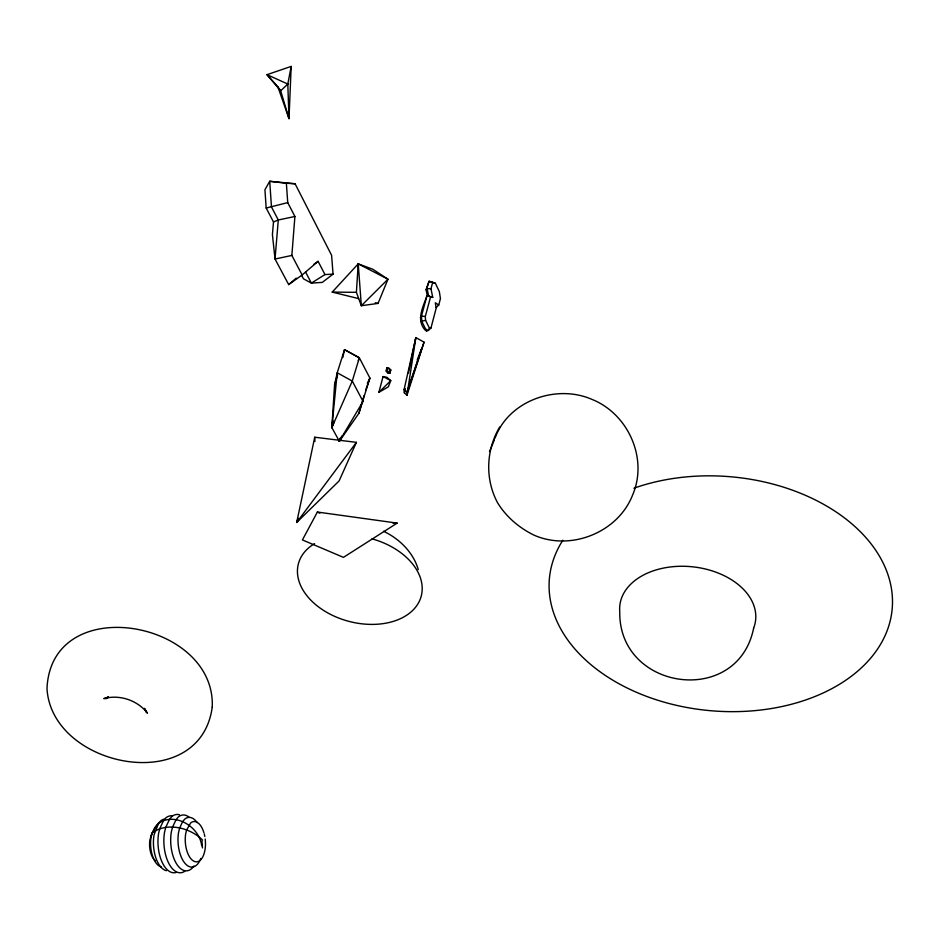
<?xml version="1.0" encoding="UTF-8"?>
<svg xmlns="http://www.w3.org/2000/svg" width="939" height="939" viewBox="0 0 939 939"><rect width="100%" height="100%" fill="white"/><g stroke="black" fill="none" stroke-linecap="round" stroke-linejoin="round"><path stroke-width="1.41" d="M404.063 389.626L404.369 392.702L406.951 395.296L415.848 337.582L424.052 342.16L407.033 392.15L404.063 389.626L415.848 337.582L408.488 372.912M499.701 426.987C486.073 449.981 484.9 478.82 497.424 502.494C506.004 516.743 519.255 528 534.174 535.218C570.924 551.334 618.155 532.425 632.675 494.853C648.309 458.408 628.062 413.571 591.593 399.239C556.041 383.875 508.445 400.883 495.041 438.137M291.172 66.411L289.012 118.654L277.885 86.858L267.005 74.674L291.172 66.411L287.803 84.04L289.012 118.654L280.679 90.813L277.885 86.858M342.758 357.595L344.519 349.637L359.344 357.818L352.278 381.058L331.843 427.574L334.577 384.779L337.218 372.795L344.519 349.637L359.344 357.818L369.884 378.065L358.862 413.383L339.343 441.271L331.843 427.574L337.218 372.795L352.278 381.058L363.041 401.411L339.343 441.271L339.812 438.49M356.397 292.334L358.217 263.859L372.771 269.223L387.971 279.212L378.053 303.403L361.339 305.727L356.397 292.334L332.23 292.099L358.217 263.859L387.971 279.212L361.339 305.727L358.217 263.859M291.853 255.443L294.905 216.475L287.733 202.613L286.36 183.258L269.716 181.286L264.939 189.76L266.171 208.035L273.495 221.933L272.416 234.586L275.021 259.023L288.672 284.587L302.147 274.986L318.098 261.324L324.953 274.575L333.052 274.129L331.596 255.291L295.081 183.762L269.716 181.286L271.477 206.991L278.296 219.996L275.021 259.023L291.853 255.443L302.147 274.986M333.955 422.21L331.843 427.574L332.934 420.402M404.369 392.702L405.249 388.464M314.741 437.21L296.712 522.436L339.108 480.921L356.409 442.363L314.741 437.21L314.905 441.494M341.89 436.001L339.343 441.271L339.977 438.443M158.515 824.231A21.738 11.174 86.4 0 0 156.696 825.334L152.13 833.057L149.958 839.677A16.092 8.298 86.4 0 0 155.463 860.781M436.201 307.569L438.748 305.011L440.426 298.614L439.358 291.63L435.391 283.273L429.111 281.266L426.118 289.846L427.386 296.043M432.691 282.357L430.978 288.731L432.738 297.393L426.999 295.621C423.407 306.243 416.059 319.225 424.616 329.495L426.494 330.951L428.419 330.458L430.942 328.087L436.142 308.285L435.309 302.781L438.748 305.011M378.84 392.385L383.077 376.562L386.95 377.325L390.765 380.635L388.347 386.798L378.84 392.385L390.765 380.635L383.077 376.562M432.738 297.393L426.999 295.621L421.447 316.126L421.834 321.384L426.494 330.951L429.546 328.45L425.602 320.34L425.308 316.478L430.614 296.736M331.843 427.574L332.969 423.407M358.862 413.383L364.109 395.507M298.015 518.281L296.712 522.436L356.409 442.363M406.951 395.296L424.052 342.16M334.577 384.779L337.582 375.224M407.033 392.15L421.494 349.038L417.209 359.954M339.343 441.271L340.282 438.525M365.729 390.002L369.884 378.065L367.337 383.323M358.287 360.506L359.344 357.818M489.501 451.589L494.337 439.98M150.815 836.332L154.735 827.588L160.722 820.839A25.975 13.287 86.4 0 1 164.008 819.172M317.382 512.037L302.417 539.925L343.439 557.367L397.162 523.117L317.382 512.037L319.87 513.21M420.379 317.582L421.447 316.126L425.308 316.478M426.118 289.846L429.111 281.266L435.391 283.273M288.672 284.587L296.243 278.12M107.973 696.961L105.767 698.733L108.314 697.372M333.052 274.129L322.288 282.393L311.384 283.108L303.45 278.801L301.536 275.174M313.696 264.469L318.098 261.324M324.953 274.575L311.384 283.108L305.551 271.97M273.495 221.933L278.296 219.996L294.905 216.475M108.431 697.078L103.818 698.639C119.394 694.191 137.681 700.283 147.458 713.206L144.406 708.311L146.226 712.243M425.602 320.34L420.672 321.42M287.733 202.613L266.171 208.035M429.546 328.45L430.942 328.087M424.616 329.495L426.013 329.131M430.978 288.731L427.116 288.59L428.654 296.137M392.807 522.917L397.162 523.117M286.36 183.258L295.081 183.762M332.23 292.099L358.616 298.602M375.271 302.71L378.053 303.403M383.546 531.263C399.38 538.763 413.395 552.449 418.254 569.597M387.889 372.184L389.838 373.311L390.73 370.025L389.086 368.158L386.985 367.724L385.929 371.058L387.748 372.889L389.838 373.311L389.462 370.741M201.932 841.098L202.437 847.905M202.542 840.088C190.394 827.67 166.649 821.754 152.13 833.057L151.109 837.036A21.738 11.174 86.4 0 0 161.461 867.014M201.685 845.64C199.432 826.883 175.194 811.754 158.538 823.362L154.066 834.818A25.975 13.287 86.4 0 0 166.438 870.688M176.016 872.484A28.534 14.519 86.3 0 1 161.884 861.709A28.534 14.519 86.3 0 1 158.644 833.163L159.853 828.398L163.597 820.498L165.91 817.822A28.534 14.519 86.3 0 1 172.025 815.85M184.737 871.298A29.226 14.778 86.2 0 1 168.797 863.375A29.226 14.778 86.2 0 1 164.536 832.189L165.745 827.341L169.583 819.207L171.919 816.484A29.226 14.778 86.2 0 1 179.431 814.735M193.986 865.934A27.994 14.073 86.2 0 1 177.013 864.549A27.994 14.073 86.2 0 1 171.321 831.977L172.494 827.271L176.086 819.583L178.34 816.942A27.994 14.073 86.2 0 1 189.103 817.212M200.817 858.457A24.919 12.453 86.1 0 1 185.03 863.375A24.919 12.453 86.1 0 1 178.539 832.529L179.607 828.175L182.647 821.602L184.725 819.148A24.919 12.453 86.1 0 1 197.202 822.634M205.207 839.032A20.2 10.047 86 0 1 195.042 861.65A20.2 10.047 86 0 1 185.676 833.82L186.603 830.006L190.64 822.963A20.2 10.047 86 0 1 203.939 832.811M204.268 833.996A20.2 10.047 86 0 1 204.819 836.473M372.032 538.833A63.512 42.854 14.7 0 1 417.655 604.293A63.512 42.854 14.7 0 1 326.068 611.946A63.512 42.854 14.7 0 1 314.553 543.634M633.884 488.233A172.06 117.398 5 0 1 888.388 575.971A172.06 117.398 5 0 1 705.107 710.166A172.06 117.398 5 0 1 562.837 540.254M212.237 707.102C200.077 796.965 51.563 768.043 46.997 688.58C51.129 590.701 216.087 620.174 212.237 707.102M753.641 628.121C737.796 707.313 618.32 690.881 619.752 611.629A68.289 46.234 6 0 1 694.379 567.015A68.289 46.234 6 0 1 753.641 628.121M390.73 370.025L387.748 372.889L386.985 367.724L390.73 370.025M287.803 84.04L280.679 90.813L267.005 74.674L287.803 84.04"/></g></svg>
